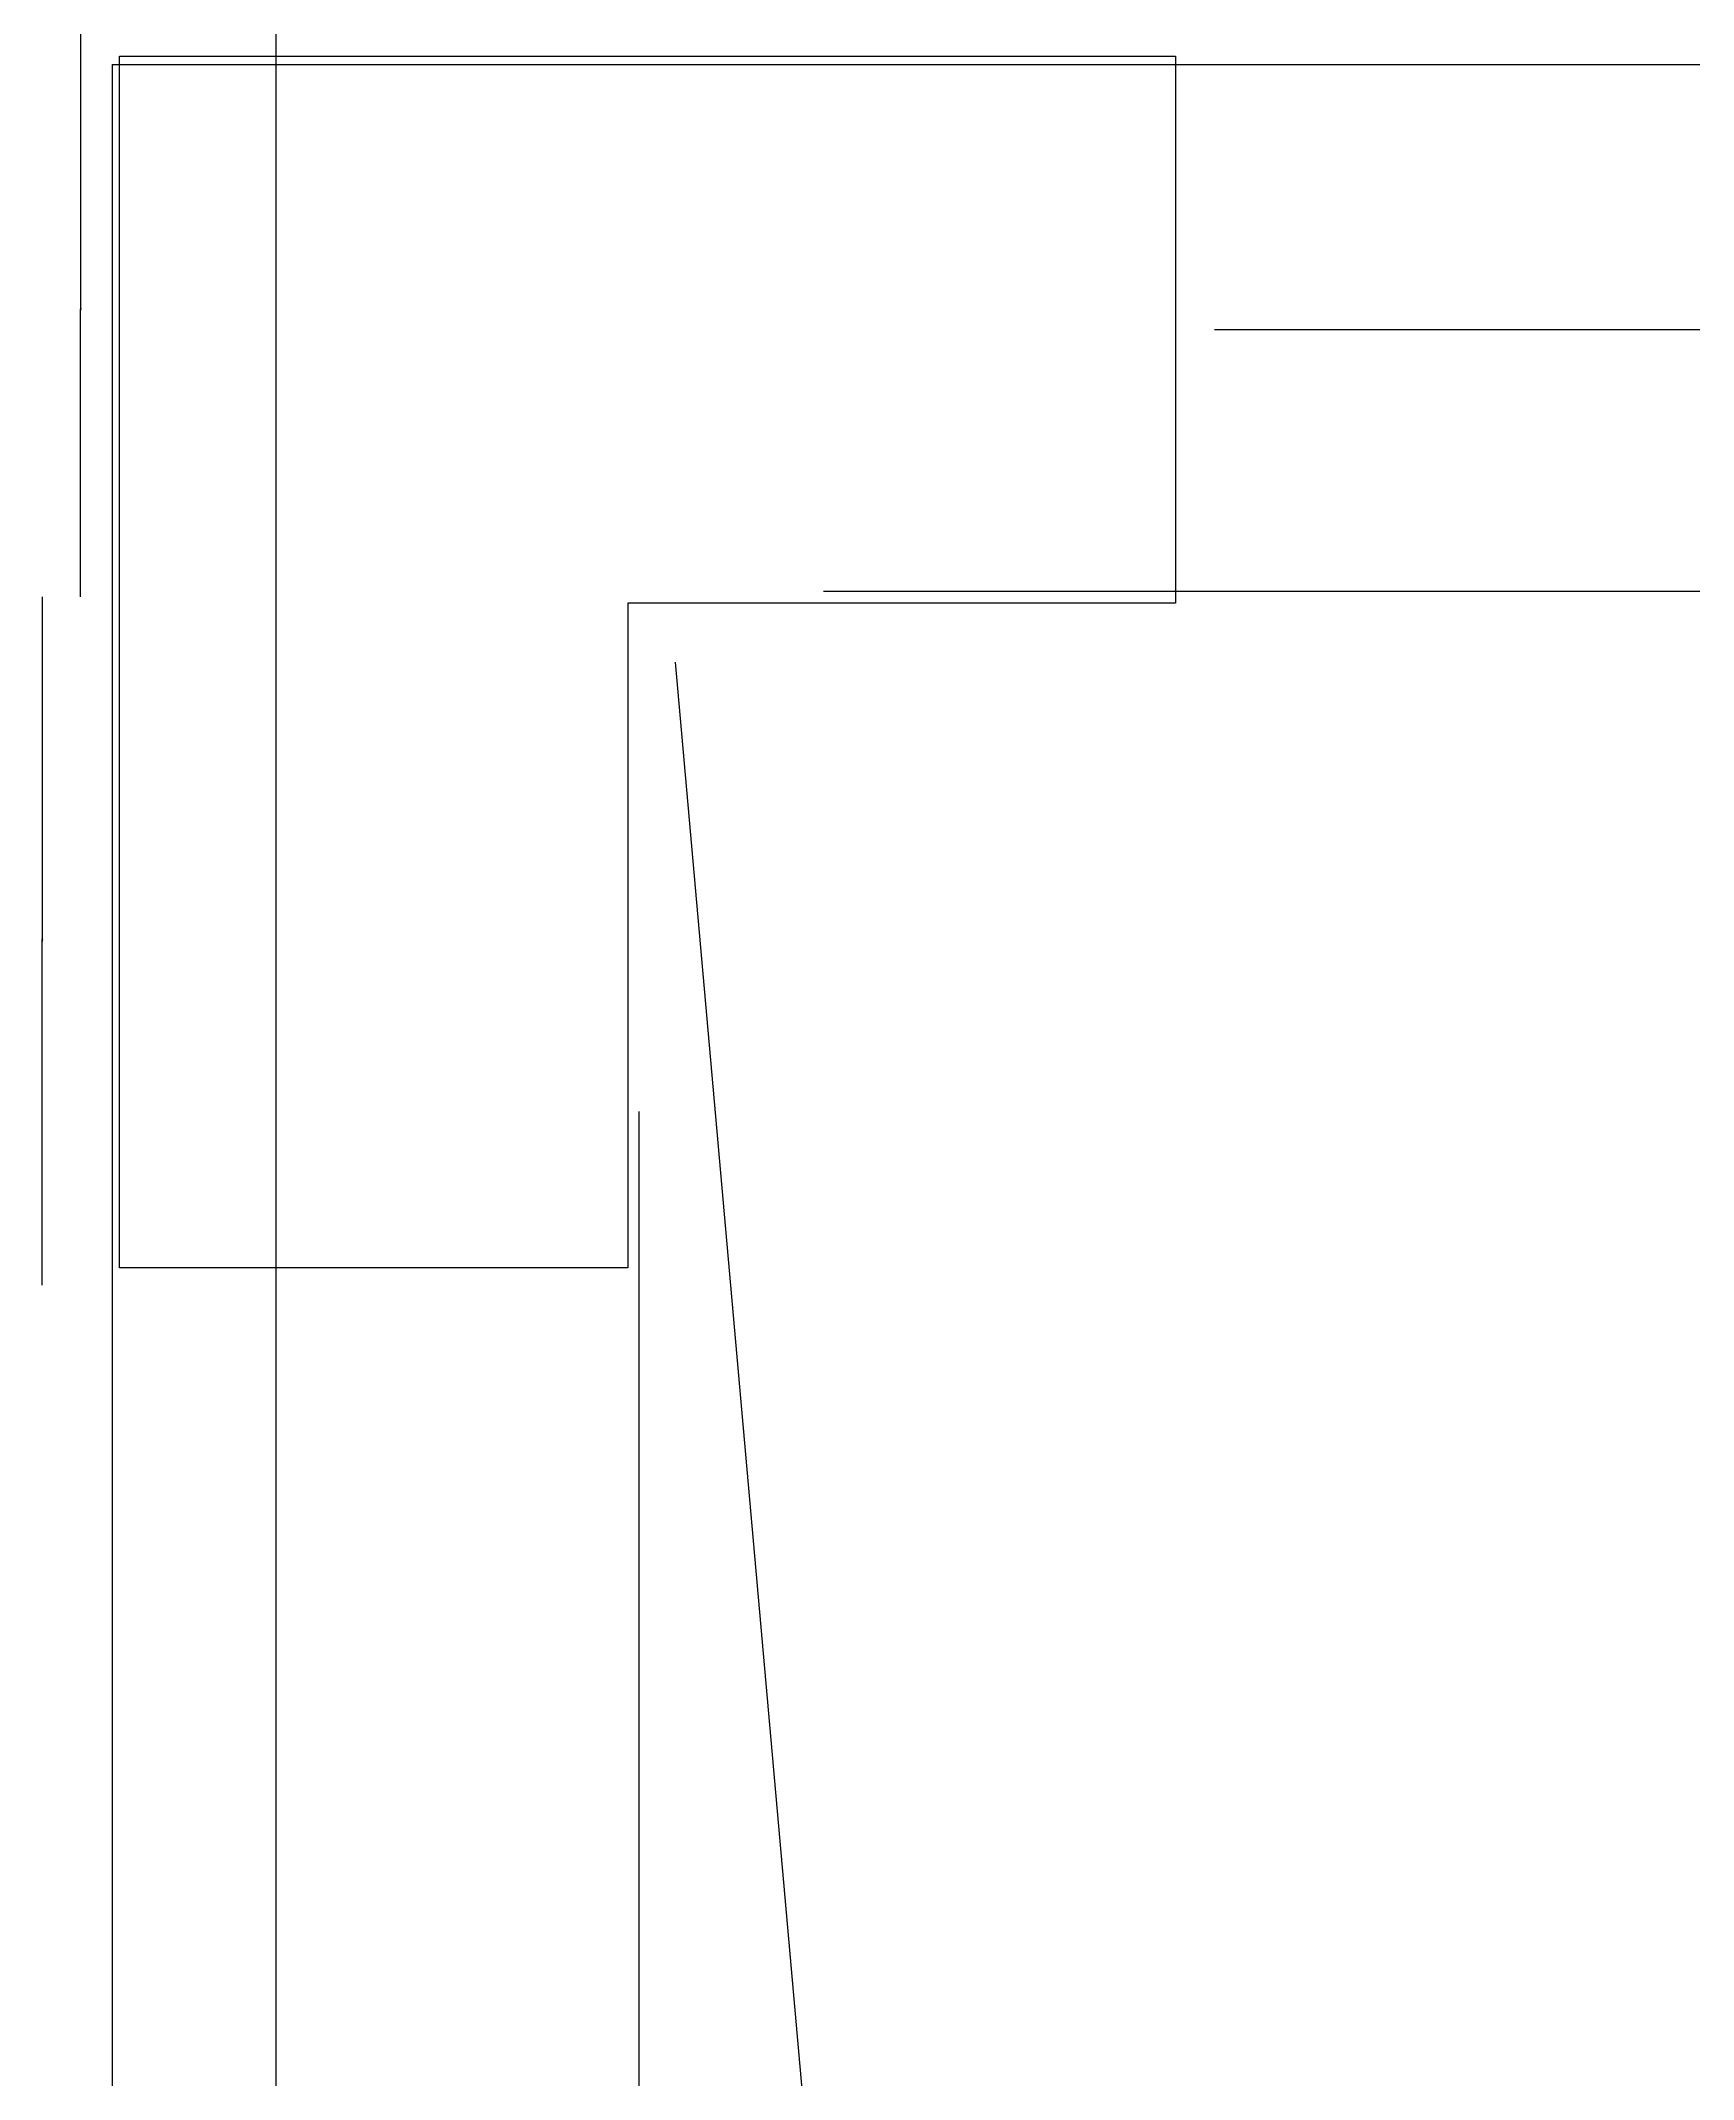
# Model space of a CAD drawing. Header units: metres. Extents: x 169789 to 254571, y -54633 to 5590.
# Drawn here: x 242556 to 243811, y 1303 to 2850 of the extents above; entities that cross this region are included whole.
import ezdxf

# ---------------------------------------------------------------- set-up
doc = ezdxf.new("R2010")
doc.units = ezdxf.units.M
doc.layers.add('DIM', color=3, linetype='Continuous')
doc.layers.add('WALL', color=40, linetype='Continuous')
doc.dimstyles.get("Standard").update_dxf_attribs({"dimtxt": 2.5, "dimasz": 2.5, "dimexe": 1.25, "dimexo": 0.625, "dimtad": 1, "dimcen": 2.5, "dimazin": 3, "dimtfac": 1, "dimtmove": 0, "dimatfit": 3})

# ---------------------------------------------------------------- blocks, each defined once
blk = doc.blocks.new('*D121')
for p, q in [((242586.37, 2863.8), (242586.37, 2646.02)), ((242586.12, 2646.02), (242585.87, 2646.02)), ((242586.37, 2428.23), (242586.37, 2646.02)), ((242586.37, 2646.02), (242586.37, 2646.02)), ((242586.62, 2646.02), (242586.87, 2646.02))]:
    blk.add_line(p, q)
at = {"layer": 'Defpoints'}
for p in [(242586.37, 2863.8), (242586.37, 2646.02), (242586.37, 2428.23)]:
    blk.add_point(p, dxfattribs=at)
at = {"layer": 'DIM', "insert": (242586.37, 2647.145), "char_height": 1, "attachment_point": 5}
blk.add_mtext('200', dxfattribs=at)
blk = doc.blocks.new('*D122')
for p, q in [((242557.31, 2428.23), (242557.31, 2166.89)), ((242557.06, 2166.89), (242556.81, 2166.89)), ((242557.31, 1905.54), (242557.31, 2166.89)), ((242557.31, 2166.89), (242557.31, 2166.89)), ((242557.56, 2166.89), (242557.81, 2166.89))]:
    blk.add_line(p, q)
at = {"layer": 'Defpoints'}
for p in [(242557.31, 2428.23), (242557.31, 2166.89), (242557.31, 1905.54)]:
    blk.add_point(p, dxfattribs=at)
at = {"layer": 'DIM', "insert": (242557.31, 2168.015), "char_height": 1, "attachment_point": 5}
blk.add_mtext('250', dxfattribs=at)

msp = doc.modelspace()

# ---------------------------------------------------------------- linework, layer by layer
at = {"layer": 'WALL'}
for p, q in [((242734.82, 3877.65), (242734.82, -5560.93)), ((242610.28, 2832.51), (242610.28, -5567.49)), ((242610.28, 2832.51), (247210.28, 2832.51)), ((245407.92, 2631.05), (243447.65, 2631.05)), ((243150.64, 2432.51), (245378.22, 2432.51)), ((243038.09, 2378.65), (243451.53, -2287.59)), ((243010.28, 2037.42), (243010.28, -2770.91))]:
    msp.add_line(p, q, dxfattribs=at)
msp.add_lwpolyline([(243417.95, 2838.81), (243417.95, 2423.28), (243002.13, 2423.28), (243002.13, 1918.7), (242616.02, 1918.7), (242616.02, 2838.81)], close=True, dxfattribs=at)

# ---------------------------------------------------------------- dimensions: what is measured, and where the dimension line sits
at = {"layer": 'DIM'}
for base, p1, p2, text, picture, middle in [((242586.37, 2646.02), (242586.37, 2863.8), (242586.37, 2428.23), '200', '*D121', (242586.37, 2647.145)), ((242557.31, 2166.89), (242557.31, 2428.23), (242557.31, 1905.54), '250', '*D122', (242557.31, 2168.015))]:
    dim = msp.add_linear_dim(base=base, p1=p1, p2=p2, text=text, dimstyle='Standard', dxfattribs=at)
    dim.commit()
    dim.dimension.update_dxf_attribs({"geometry": picture, "text_midpoint": middle})

doc.saveas('drawing.dxf')
